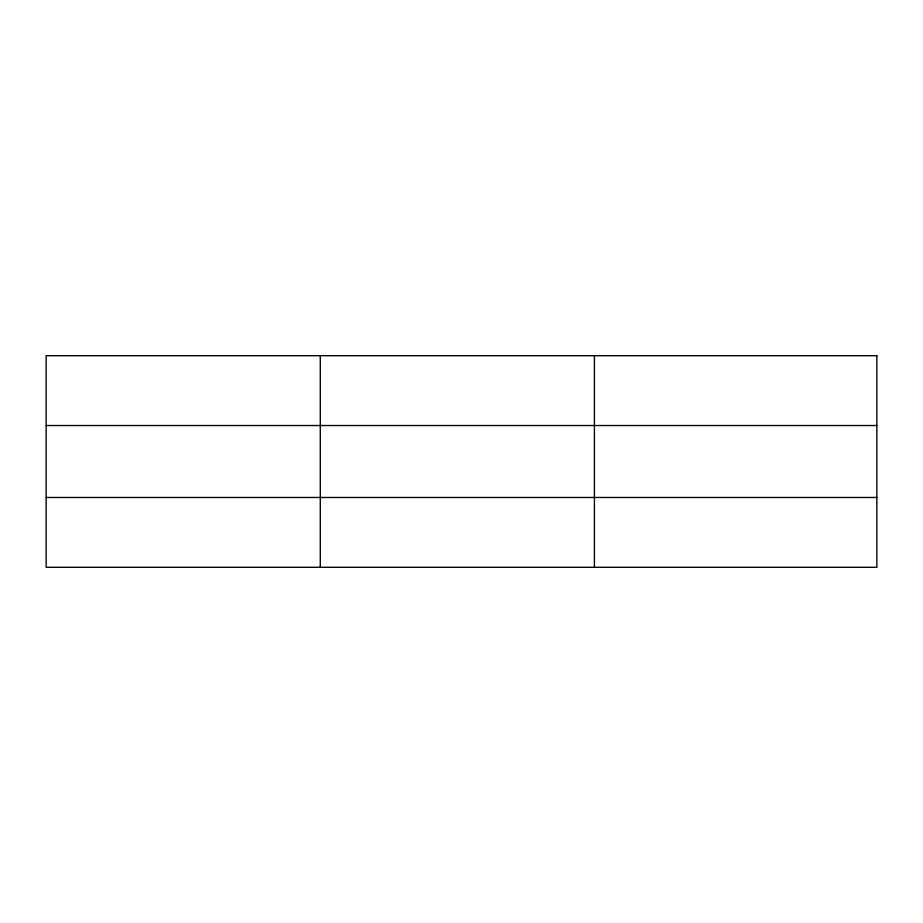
<?xml version="1.0" encoding="UTF-8"?>
<svg xmlns="http://www.w3.org/2000/svg" width="923" height="923" viewBox="0 0 923 923"><rect width="100%" height="100%" fill="white"/><g stroke="black" fill="none" stroke-linecap="round" stroke-linejoin="round"><path stroke-width="1.38" d="M320.281 567.299L320.281 355.701M594.412 567.299L594.412 355.701M46.15 425.526L876.85 425.526M46.15 497.474L876.85 497.474M876.85 355.701L876.85 567.299L46.15 567.299L46.15 355.701L876.85 355.701"/></g></svg>
